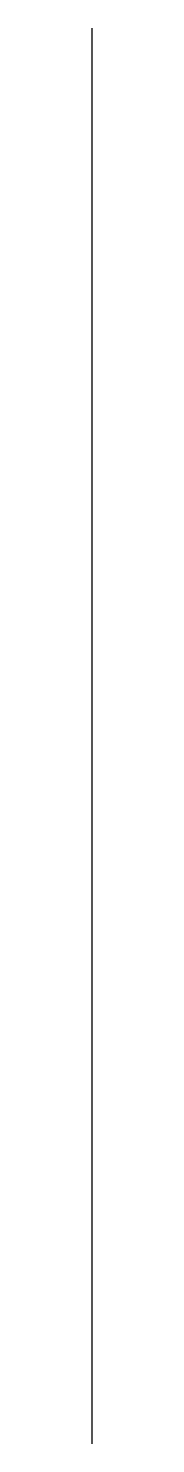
# Model space of a CAD drawing. Header units: millimetres. Extents: x 100 to 100, y 100 to 118.
import ezdxf

# ---------------------------------------------------------------- set-up
doc = ezdxf.new("R2010")
doc.units = ezdxf.units.MM

msp = doc.modelspace()

# ---------------------------------------------------------------- linework, layer by layer
msp.add_line((100, 100), (100, 118))
msp.add_line((100, 100), (100, 118))

doc.saveas('drawing.dxf')
